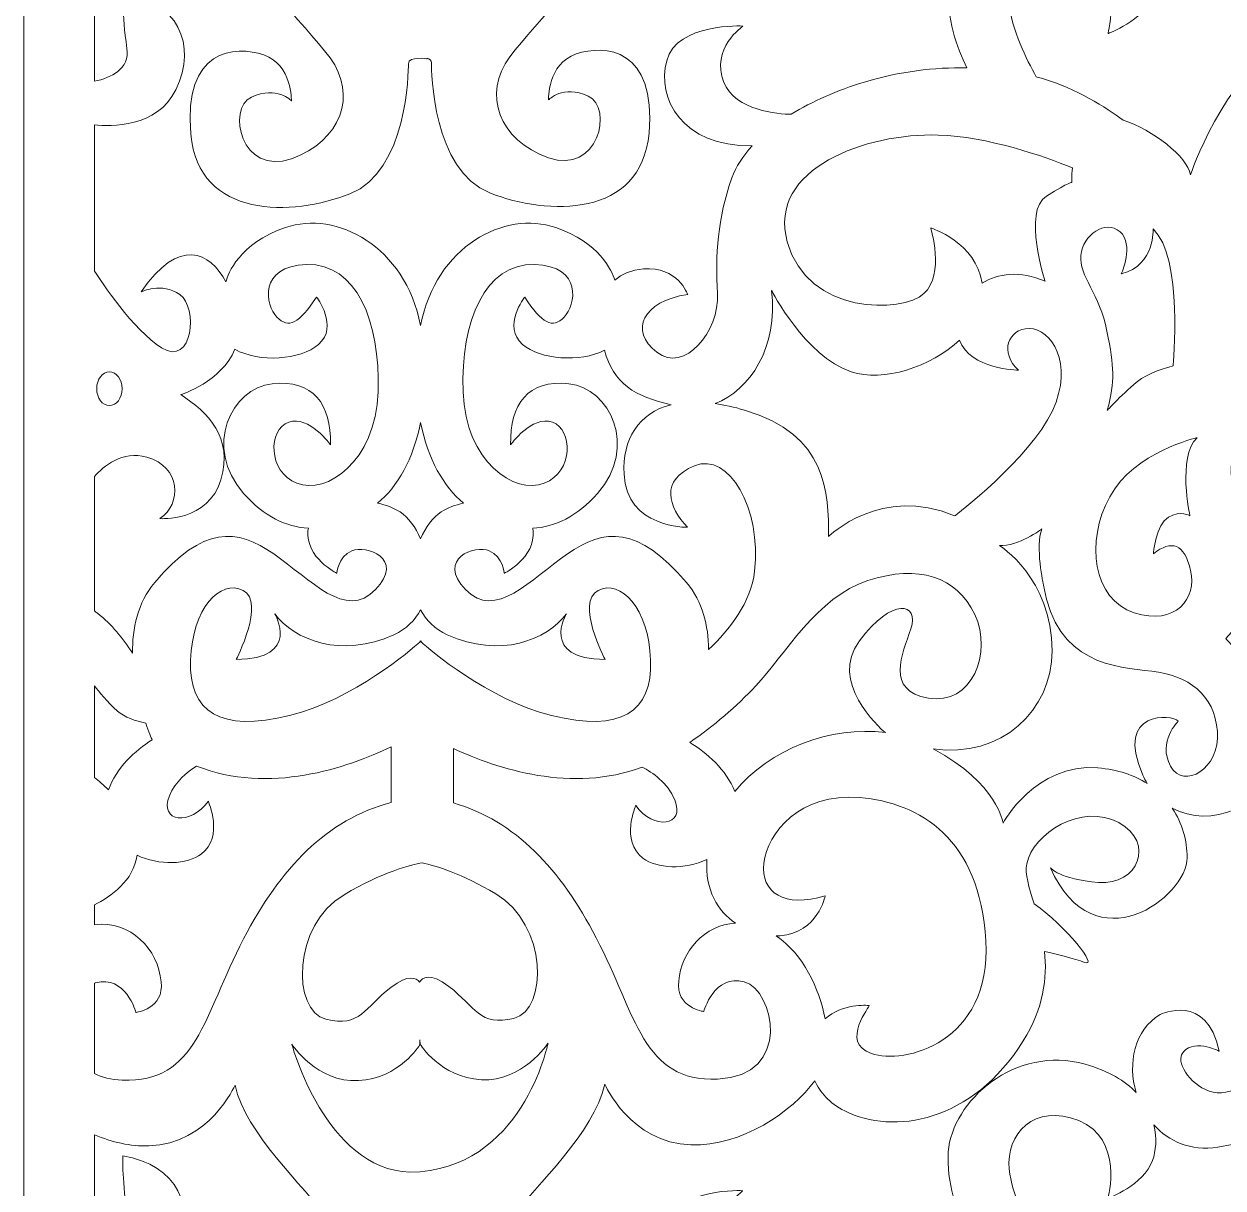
# Model space of a CAD drawing. Header units: centimetres. Extents: x -27.5 to -15.8, y -2.4 to 9.5.
# Drawn here: x -21.401 to -19.172, y 1.443 to 3.607 of the extents above; entities that cross this region are included whole.
import ezdxf

# ---------------------------------------------------------------- set-up
doc = ezdxf.new("R2010")
doc.units = ezdxf.units.CM
doc.header["$MEASUREMENT"] = 0
doc.layers.add('layer 1', color=7, linetype='Continuous')

msp = doc.modelspace()

# ---------------------------------------------------------------- linework, layer by layer
at = {"layer": 'layer 1', "color": 7, "lineweight": 9}
for points, knots in [([(-15.79741, -2.43716), (-15.79741, -2.43716), (-21.40076, -2.43716), (-21.40076, -2.43716), (-21.40076, -2.43716), (-21.40076, -2.43716), (-21.40076, 9.5), (-21.40076, 9.5), (-21.40076, 9.5), (-21.40076, 9.5), (-15.79741, 9.5), (-15.79741, 9.5), (-15.79741, 9.5), (-15.79741, 9.5), (-15.79741, -2.43716), (-15.79741, -2.43716)], [0, 0, 0, 0, 0.2, 0.2, 0.2, 0.2, 0.4, 0.4, 0.4, 0.4, 0.6, 0.6, 0.6, 0.6, 1, 1, 1, 1]), ([(-18.66862, 3.69843), (-18.6536, 3.68056), (-18.61714, 3.63131), (-18.62509, 3.58203), (-18.62509, 3.58203), (-18.63504, 3.52032), (-18.7669, 3.48506), (-18.82413, 3.5115), (-18.82413, 3.5115), (-18.88137, 3.53796), (-18.8515, 3.60408), (-18.8515, 3.60408), (-18.8515, 3.60408), (-18.87737, 3.5873), (-18.88739, 3.56771), (-18.88796, 3.54778), (-18.88796, 3.54778), (-18.94348, 3.58119), (-19.00474, 3.59284), (-19.0588, 3.56609), (-19.0588, 3.56609), (-19.17182, 3.51023), (-19.23227, 3.32628), (-19.23227, 3.32628), (-19.23227, 3.32628), (-19.2385, 3.36134), (-19.30256, 3.40957), (-19.35765, 3.42805), (-19.35765, 3.42805), (-19.38905, 3.451), (-19.44534, 3.48749), (-19.50589, 3.50489), (-19.50589, 3.50489), (-19.51028, 3.50614), (-19.51467, 3.50734), (-19.51916, 3.50848), (-19.51916, 3.50848), (-19.53703, 3.54183), (-19.56453, 3.59439), (-19.56934, 3.64317), (-19.56934, 3.64317), (-19.57573, 3.70759), (-19.52384, 3.76678), (-19.43997, 3.7333), (-19.43997, 3.7333), (-19.3561, 3.69983), (-19.38564, 3.58895), (-19.38564, 3.58895), (-19.38564, 3.58895), (-19.38564, 3.58895), (-19.31954, 3.61249), (-19.30286, 3.65933), (-19.30286, 3.65933), (-19.29699, 3.67581), (-19.29456, 3.69822), (-19.29957, 3.72197), (-19.29957, 3.72197), (-19.27239, 3.69221), (-19.2323, 3.67403), (-19.18166, 3.68138), (-19.18166, 3.68138), (-19.02989, 3.70343), (-19.01269, 3.83472), (-19.01269, 3.83472), (-19.01269, 3.83472), (-18.95683, 3.74905), (-18.79785, 3.66153), (-18.67111, 3.69767), (-18.67111, 3.69767), (-18.67026, 3.69792), (-18.66945, 3.69817), (-18.66862, 3.69843)], [0, 0, 0, 0, 0.0526316, 0.0526316, 0.0526316, 0.0526316, 0.1052632, 0.1052632, 0.1052632, 0.1052632, 0.1578947, 0.1578947, 0.1578947, 0.1578947, 0.2105263, 0.2105263, 0.2105263, 0.2105263, 0.2631579, 0.2631579, 0.2631579, 0.2631579, 0.3157895, 0.3157895, 0.3157895, 0.3157895, 0.3684211, 0.3684211, 0.3684211, 0.3684211, 0.4210526, 0.4210526, 0.4210526, 0.4210526, 0.4736842, 0.4736842, 0.4736842, 0.4736842, 0.5263158, 0.5263158, 0.5263158, 0.5263158, 0.5789474, 0.5789474, 0.5789474, 0.5789474, 0.6315789, 0.6315789, 0.6315789, 0.6315789, 0.6842105, 0.6842105, 0.6842105, 0.6842105, 0.7368421, 0.7368421, 0.7368421, 0.7368421, 0.7894737, 0.7894737, 0.7894737, 0.7894737, 0.8421053, 0.8421053, 0.8421053, 0.8421053, 0.8947368, 0.8947368, 0.8947368, 0.8947368, 1, 1, 1, 1]), ([(-21.26969, 3.14736), (-21.26969, 3.14736), (-21.26969, 3.41932), (-21.26969, 3.41932), (-21.26969, 3.41932), (-21.24039, 3.41628), (-21.15302, 3.41366), (-21.1186, 3.48432), (-21.1186, 3.48432), (-21.07697, 3.56983), (-21.1167, 3.64861), (-21.21701, 3.66538), (-21.21701, 3.66538), (-21.21701, 3.66538), (-21.2189, 3.62849), (-21.20945, 3.56145), (-21.20945, 3.56145), (-21.20396, 3.52259), (-21.23913, 3.50679), (-21.26969, 3.50039), (-21.26969, 3.50039), (-21.26969, 3.50039), (-21.26969, 3.70445), (-21.26969, 3.70445), (-21.26969, 3.70445), (-21.23754, 3.6909), (-21.20292, 3.6828), (-21.16867, 3.6839), (-21.16867, 3.6839), (-21.05572, 3.68753), (-21.00849, 3.7967), (-21.00849, 3.7967), (-21.00849, 3.7967), (-20.98797, 3.70573), (-20.88323, 3.61297), (-20.83189, 3.54382), (-20.83189, 3.54382), (-20.78055, 3.47469), (-20.81134, 3.38919), (-20.90376, 3.35645), (-20.90376, 3.35645), (-20.99619, 3.3237), (-21.02493, 3.44922), (-20.9777, 3.47105), (-20.9777, 3.47105), (-20.93046, 3.49289), (-20.90376, 3.46379), (-20.90376, 3.46379), (-20.90376, 3.46379), (-20.90376, 3.46379), (-20.90171, 3.53109), (-20.9551, 3.54927), (-20.9551, 3.54927), (-21.00849, 3.56747), (-21.10502, 3.56019), (-21.09065, 3.40192), (-21.09065, 3.40192), (-21.07627, 3.24364), (-20.90171, 3.24911), (-20.79491, 3.29096), (-20.79491, 3.29096), (-20.68812, 3.3328), (-20.68608, 3.51836), (-20.68608, 3.5329), (-20.68608, 3.5329), (-20.68608, 3.54747), (-20.65118, 3.542), (-20.65118, 3.542), (-20.65118, 3.542), (-20.65118, 3.542), (-20.65151, 3.54318), (-20.65151, 3.54318), (-20.65151, 3.54318), (-20.64686, 3.54175), (-20.6435, 3.53915), (-20.6435, 3.53465), (-20.6435, 3.53465), (-20.6435, 3.52011), (-20.64144, 3.33454), (-20.53465, 3.2927), (-20.53465, 3.2927), (-20.42786, 3.25087), (-20.25332, 3.24539), (-20.23894, 3.40366), (-20.23894, 3.40366), (-20.22456, 3.56194), (-20.32107, 3.56922), (-20.37446, 3.55102), (-20.37446, 3.55102), (-20.42786, 3.53284), (-20.42581, 3.46551), (-20.42581, 3.46551), (-20.42581, 3.46551), (-20.42581, 3.46551), (-20.39913, 3.49463), (-20.35189, 3.47281), (-20.35189, 3.47281), (-20.30465, 3.45095), (-20.33341, 3.32543), (-20.42581, 3.35816), (-20.42581, 3.35816), (-20.51823, 3.39093), (-20.54903, 3.47644), (-20.49769, 3.54557), (-20.49769, 3.54557), (-20.44636, 3.6147), (-20.34161, 3.70748), (-20.32107, 3.79843), (-20.32107, 3.79843), (-20.32107, 3.79843), (-20.27383, 3.68928), (-20.1609, 3.68564), (-20.1609, 3.68564), (-20.06786, 3.68264), (-19.97202, 3.74755), (-19.9308, 3.8051), (-19.9308, 3.8051), (-19.92152, 3.78376), (-19.90409, 3.76375), (-19.87506, 3.74905), (-19.87506, 3.74905), (-19.808, 3.71512), (-19.70957, 3.71977), (-19.62463, 3.78666), (-19.62463, 3.78666), (-19.65819, 3.75472), (-19.67981, 3.714), (-19.68267, 3.67534), (-19.68267, 3.67534), (-19.68687, 3.61872), (-19.66565, 3.56162), (-19.6482, 3.52533), (-19.6482, 3.52533), (-19.70845, 3.52637), (-19.7732, 3.51845), (-19.83848, 3.49884), (-19.83848, 3.49884), (-19.88902, 3.48368), (-19.93559, 3.46311), (-19.97471, 3.4389), (-19.97471, 3.4389), (-19.99867, 3.43938), (-20.07811, 3.44507), (-20.09975, 3.49821), (-20.09975, 3.49821), (-20.12537, 3.56101), (-20.06431, 3.60289), (-20.06431, 3.60289), (-20.06431, 3.60289), (-20.06431, 3.60289), (-20.18642, 3.60987), (-20.2061, 3.53835), (-20.2061, 3.53835), (-20.22505, 3.46956), (-20.17843, 3.37821), (-20.04698, 3.3806), (-20.04698, 3.3806), (-20.0645, 3.36148), (-20.0775, 3.34131), (-20.0849, 3.32058), (-20.0849, 3.32058), (-20.11162, 3.24598), (-20.11572, 3.17685), (-20.11162, 3.10591), (-20.11162, 3.10591), (-20.10749, 3.03496), (-20.17322, 2.95674), (-20.22456, 2.99675), (-20.22456, 2.99675), (-20.2759, 3.03677), (-20.25126, 3.09135), (-20.16706, 3.10408), (-20.16706, 3.10408), (-20.16706, 3.10408), (-20.18553, 3.15686), (-20.2492, 3.15138), (-20.2492, 3.15138), (-20.27196, 3.14943), (-20.28969, 3.14237), (-20.30258, 3.13035), (-20.30258, 3.13035), (-20.30795, 3.1479), (-20.33056, 3.20063), (-20.41235, 3.22852), (-20.41235, 3.22852), (-20.50698, 3.26075), (-20.63499, 3.19445), (-20.66356, 3.0461), (-20.66356, 3.0461), (-20.69218, 3.19445), (-20.82014, 3.26075), (-20.91477, 3.22852), (-20.91477, 3.22852), (-21.00126, 3.19903), (-21.02152, 3.14179), (-21.0253, 3.12771), (-21.0253, 3.12771), (-21.05527, 3.18289), (-21.11211, 3.21244), (-21.18293, 3.10893), (-21.18293, 3.10893), (-21.18293, 3.10893), (-21.14511, 3.12735), (-21.11104, 3.10391), (-21.11104, 3.10391), (-21.07697, 3.08041), (-21.08643, 2.96811), (-21.14511, 3.00498), (-21.14511, 3.00498), (-21.19757, 3.03796), (-21.25757, 3.12855), (-21.26969, 3.14736)], [0, 0, 0, 0, 0.0185185, 0.0185185, 0.0185185, 0.0185185, 0.037037, 0.037037, 0.037037, 0.037037, 0.0555556, 0.0555556, 0.0555556, 0.0555556, 0.0740741, 0.0740741, 0.0740741, 0.0740741, 0.0925926, 0.0925926, 0.0925926, 0.0925926, 0.1111111, 0.1111111, 0.1111111, 0.1111111, 0.1296296, 0.1296296, 0.1296296, 0.1296296, 0.1481481, 0.1481481, 0.1481481, 0.1481481, 0.1666667, 0.1666667, 0.1666667, 0.1666667, 0.1851852, 0.1851852, 0.1851852, 0.1851852, 0.2037037, 0.2037037, 0.2037037, 0.2037037, 0.2222222, 0.2222222, 0.2222222, 0.2222222, 0.2407407, 0.2407407, 0.2407407, 0.2407407, 0.2592593, 0.2592593, 0.2592593, 0.2592593, 0.2777778, 0.2777778, 0.2777778, 0.2777778, 0.2962963, 0.2962963, 0.2962963, 0.2962963, 0.3148148, 0.3148148, 0.3148148, 0.3148148, 0.3333333, 0.3333333, 0.3333333, 0.3333333, 0.3518519, 0.3518519, 0.3518519, 0.3518519, 0.3703704, 0.3703704, 0.3703704, 0.3703704, 0.3888889, 0.3888889, 0.3888889, 0.3888889, 0.4074074, 0.4074074, 0.4074074, 0.4074074, 0.4259259, 0.4259259, 0.4259259, 0.4259259, 0.4444444, 0.4444444, 0.4444444, 0.4444444, 0.462963, 0.462963, 0.462963, 0.462963, 0.4814815, 0.4814815, 0.4814815, 0.4814815, 0.5, 0.5, 0.5, 0.5, 0.5185185, 0.5185185, 0.5185185, 0.5185185, 0.537037, 0.537037, 0.537037, 0.537037, 0.5555556, 0.5555556, 0.5555556, 0.5555556, 0.5740741, 0.5740741, 0.5740741, 0.5740741, 0.5925926, 0.5925926, 0.5925926, 0.5925926, 0.6111111, 0.6111111, 0.6111111, 0.6111111, 0.6296296, 0.6296296, 0.6296296, 0.6296296, 0.6481481, 0.6481481, 0.6481481, 0.6481481, 0.6666667, 0.6666667, 0.6666667, 0.6666667, 0.6851852, 0.6851852, 0.6851852, 0.6851852, 0.7037037, 0.7037037, 0.7037037, 0.7037037, 0.7222222, 0.7222222, 0.7222222, 0.7222222, 0.7407407, 0.7407407, 0.7407407, 0.7407407, 0.7592593, 0.7592593, 0.7592593, 0.7592593, 0.7777778, 0.7777778, 0.7777778, 0.7777778, 0.7962963, 0.7962963, 0.7962963, 0.7962963, 0.8148148, 0.8148148, 0.8148148, 0.8148148, 0.8333333, 0.8333333, 0.8333333, 0.8333333, 0.8518519, 0.8518519, 0.8518519, 0.8518519, 0.8703704, 0.8703704, 0.8703704, 0.8703704, 0.8888889, 0.8888889, 0.8888889, 0.8888889, 0.9074074, 0.9074074, 0.9074074, 0.9074074, 0.9259259, 0.9259259, 0.9259259, 0.9259259, 0.9444444, 0.9444444, 0.9444444, 0.9444444, 0.962963, 0.962963, 0.962963, 0.962963, 1, 1, 1, 1]), ([(-19.61959, 3.12475), (-19.59073, 3.1434), (-19.55, 3.14913), (-19.50256, 3.1286), (-19.50256, 3.1286), (-19.50256, 3.1286), (-19.54504, 3.25878), (-19.50036, 3.28671), (-19.50036, 3.28671), (-19.45569, 3.31463), (-19.45307, 3.31232), (-19.45307, 3.31232), (-19.45307, 3.31232), (-19.45307, 3.31232), (-19.45329, 3.32374), (-19.45199, 3.33966), (-19.45199, 3.33966), (-19.50601, 3.36131), (-19.60893, 3.39742), (-19.70119, 3.40033), (-19.70119, 3.40033), (-19.83364, 3.40452), (-20.01975, 3.33886), (-19.98189, 3.20196), (-19.98189, 3.20196), (-19.94405, 3.06504), (-19.76741, 3.06925), (-19.728, 3.10557), (-19.728, 3.10557), (-19.68856, 3.14188), (-19.71526, 3.22778), (-19.71526, 3.22778), (-19.71526, 3.22778), (-19.71526, 3.22778), (-19.63043, 3.20073), (-19.61959, 3.12475)], [0, 0, 0, 0, 0.1, 0.1, 0.1, 0.1, 0.2, 0.2, 0.2, 0.2, 0.3, 0.3, 0.3, 0.3, 0.4, 0.4, 0.4, 0.4, 0.5, 0.5, 0.5, 0.5, 0.6, 0.6, 0.6, 0.6, 0.7, 0.7, 0.7, 0.7, 0.8, 0.8, 0.8, 0.8, 1, 1, 1, 1]), ([(-19.26468, 2.97131), (-19.26468, 2.97131), (-19.24499, 3.17369), (-19.3021, 3.22604), (-19.3021, 3.22604), (-19.3021, 3.22604), (-19.29675, 3.1594), (-19.361, 3.1422), (-19.361, 3.1422), (-19.361, 3.1422), (-19.33675, 3.197), (-19.36342, 3.22063), (-19.36342, 3.22063), (-19.39009, 3.24425), (-19.43253, 3.21527), (-19.43619, 3.17659), (-19.43619, 3.17659), (-19.43982, 3.13793), (-19.40102, 3.10462), (-19.38767, 3.03587), (-19.38767, 3.03587), (-19.37434, 2.96712), (-19.37228, 2.94496), (-19.38705, 2.88874), (-19.38705, 2.88874), (-19.38705, 2.88874), (-19.34719, 2.93188), (-19.32361, 2.94756), (-19.32361, 2.94756), (-19.29999, 2.96325), (-19.26468, 2.97131), (-19.26468, 2.97131)], [0, 0, 0, 0, 0.1111111, 0.1111111, 0.1111111, 0.1111111, 0.2222222, 0.2222222, 0.2222222, 0.2222222, 0.3333333, 0.3333333, 0.3333333, 0.3333333, 0.4444444, 0.4444444, 0.4444444, 0.4444444, 0.5555556, 0.5555556, 0.5555556, 0.5555556, 0.6666667, 0.6666667, 0.6666667, 0.6666667, 0.7777778, 0.7777778, 0.7777778, 0.7777778, 1, 1, 1, 1]), ([(-21.26969, 2.51618), (-21.26969, 2.51618), (-21.26969, 2.76595), (-21.26969, 2.76595), (-21.26969, 2.76595), (-21.2532, 2.78412), (-21.21766, 2.81444), (-21.17243, 2.80171), (-21.17243, 2.80171), (-21.10936, 2.78394), (-21.10651, 2.71536), (-21.14804, 2.68742), (-21.14804, 2.68742), (-21.14804, 2.68742), (-21.05776, 2.68109), (-21.03482, 2.7598), (-21.03482, 2.7598), (-21.01189, 2.83853), (-21.05804, 2.88428), (-21.10914, 2.91783), (-21.10914, 2.91783), (-21.10914, 2.91783), (-21.03257, 2.94222), (-21.00893, 3.00208), (-21.00893, 3.00208), (-20.96307, 2.9769), (-20.88715, 2.98217), (-20.85331, 3.01115), (-20.85331, 3.01115), (-20.81474, 3.04424), (-20.85703, 3.09932), (-20.85703, 3.09932), (-20.85703, 3.09932), (-20.8894, 3.04974), (-20.90931, 3.03983), (-20.93046, 3.06184), (-20.93046, 3.06184), (-20.95161, 3.08388), (-20.96661, 3.15693), (-20.87514, 3.15962), (-20.87514, 3.15962), (-20.78365, 3.16234), (-20.73792, 3.05429), (-20.7425, 2.92332), (-20.7425, 2.92332), (-20.74708, 2.7923), (-20.83854, 2.73153), (-20.89342, 2.75315), (-20.89342, 2.75315), (-20.9483, 2.77476), (-20.94678, 2.85308), (-20.90868, 2.8666), (-20.90868, 2.8666), (-20.87056, 2.88009), (-20.83093, 2.82471), (-20.83093, 2.82471), (-20.83093, 2.82471), (-20.82941, 2.90034), (-20.86293, 2.94626), (-20.93916, 2.93814), (-20.93916, 2.93814), (-21.01538, 2.93006), (-21.06874, 2.82066), (-20.99252, 2.73424), (-20.99252, 2.73424), (-20.95459, 2.69124), (-20.91288, 2.67199), (-20.8721, 2.66947), (-20.8721, 2.66947), (-20.87243, 2.66802), (-20.87268, 2.66659), (-20.87282, 2.6651), (-20.87282, 2.6651), (-20.87771, 2.61455), (-20.81906, 2.58572), (-20.81906, 2.58572), (-20.81906, 2.58572), (-20.81906, 2.58572), (-20.81742, 2.61602), (-20.79136, 2.62755), (-20.79136, 2.62755), (-20.76526, 2.63912), (-20.69193, 2.61312), (-20.74735, 2.55537), (-20.74735, 2.55537), (-20.80273, 2.49765), (-20.86773, 2.5743), (-20.93648, 2.62188), (-20.93648, 2.62188), (-21.00521, 2.66944), (-21.06752, 2.67516), (-21.15776, 2.56859), (-21.15776, 2.56859), (-21.18973, 2.53081), (-21.19959, 2.48302), (-21.19903, 2.43707), (-21.19903, 2.43707), (-21.21627, 2.46433), (-21.23775, 2.49087), (-21.264, 2.51138), (-21.264, 2.51138), (-21.26598, 2.51293), (-21.26788, 2.51453), (-21.26969, 2.51618)], [0, 0, 0, 0, 0.037037, 0.037037, 0.037037, 0.037037, 0.0740741, 0.0740741, 0.0740741, 0.0740741, 0.1111111, 0.1111111, 0.1111111, 0.1111111, 0.1481481, 0.1481481, 0.1481481, 0.1481481, 0.1851852, 0.1851852, 0.1851852, 0.1851852, 0.2222222, 0.2222222, 0.2222222, 0.2222222, 0.2592593, 0.2592593, 0.2592593, 0.2592593, 0.2962963, 0.2962963, 0.2962963, 0.2962963, 0.3333333, 0.3333333, 0.3333333, 0.3333333, 0.3703704, 0.3703704, 0.3703704, 0.3703704, 0.4074074, 0.4074074, 0.4074074, 0.4074074, 0.4444444, 0.4444444, 0.4444444, 0.4444444, 0.4814815, 0.4814815, 0.4814815, 0.4814815, 0.5185185, 0.5185185, 0.5185185, 0.5185185, 0.5555556, 0.5555556, 0.5555556, 0.5555556, 0.5925926, 0.5925926, 0.5925926, 0.5925926, 0.6296296, 0.6296296, 0.6296296, 0.6296296, 0.6666667, 0.6666667, 0.6666667, 0.6666667, 0.7037037, 0.7037037, 0.7037037, 0.7037037, 0.7407407, 0.7407407, 0.7407407, 0.7407407, 0.7777778, 0.7777778, 0.7777778, 0.7777778, 0.8148148, 0.8148148, 0.8148148, 0.8148148, 0.8518519, 0.8518519, 0.8518519, 0.8518519, 0.8888889, 0.8888889, 0.8888889, 0.8888889, 0.9259259, 0.9259259, 0.9259259, 0.9259259, 1, 1, 1, 1]), ([(-20.1281, 2.44418), (-20.08917, 2.48099), (-20.04902, 2.53198), (-20.04264, 2.58952), (-20.04264, 2.58952), (-20.02976, 2.70559), (-20.08991, 2.81216), (-20.15434, 2.78553), (-20.15434, 2.78553), (-20.2188, 2.75889), (-20.20376, 2.7094), (-20.16723, 2.67133), (-20.16723, 2.67133), (-20.16723, 2.67133), (-20.2811, 2.66944), (-20.28539, 2.77029), (-20.28539, 2.77029), (-20.28814, 2.83468), (-20.25913, 2.88384), (-20.19758, 2.89913), (-20.19758, 2.89913), (-20.26413, 2.91342), (-20.30622, 2.93911), (-20.32154, 3.0003), (-20.32154, 3.0003), (-20.36768, 2.97716), (-20.4408, 2.98286), (-20.4738, 3.01115), (-20.4738, 3.01115), (-20.51238, 3.04424), (-20.47007, 3.09932), (-20.47007, 3.09932), (-20.47007, 3.09932), (-20.43773, 3.04974), (-20.41783, 3.03983), (-20.39666, 3.06184), (-20.39666, 3.06184), (-20.37554, 3.08388), (-20.36053, 3.15693), (-20.45201, 3.15962), (-20.45201, 3.15962), (-20.54346, 3.16234), (-20.58921, 3.05429), (-20.58463, 2.92332), (-20.58463, 2.92332), (-20.58004, 2.7923), (-20.48859, 2.73153), (-20.43369, 2.75315), (-20.43369, 2.75315), (-20.37882, 2.77476), (-20.38034, 2.85308), (-20.41844, 2.8666), (-20.41844, 2.8666), (-20.45658, 2.88009), (-20.49622, 2.82471), (-20.49622, 2.82471), (-20.49622, 2.82471), (-20.49772, 2.90034), (-20.46419, 2.94626), (-20.38796, 2.93814), (-20.38796, 2.93814), (-20.31175, 2.93006), (-20.25838, 2.82066), (-20.33461, 2.73424), (-20.33461, 2.73424), (-20.37255, 2.69124), (-20.41424, 2.67199), (-20.45501, 2.66947), (-20.45501, 2.66947), (-20.45471, 2.66802), (-20.45445, 2.66659), (-20.45431, 2.6651), (-20.45431, 2.6651), (-20.44945, 2.61455), (-20.50809, 2.58572), (-20.50809, 2.58572), (-20.50809, 2.58572), (-20.50809, 2.58572), (-20.50969, 2.61602), (-20.53579, 2.62755), (-20.53579, 2.62755), (-20.56185, 2.63912), (-20.63518, 2.61312), (-20.57979, 2.55537), (-20.57979, 2.55537), (-20.52439, 2.49765), (-20.4594, 2.5743), (-20.39066, 2.62188), (-20.39066, 2.62188), (-20.32192, 2.66944), (-20.25961, 2.67516), (-20.1694, 2.56859), (-20.1694, 2.56859), (-20.13904, 2.53275), (-20.1286, 2.48792), (-20.1281, 2.44418)], [0, 0, 0, 0, 0.04, 0.04, 0.04, 0.04, 0.08, 0.08, 0.08, 0.08, 0.12, 0.12, 0.12, 0.12, 0.16, 0.16, 0.16, 0.16, 0.2, 0.2, 0.2, 0.2, 0.24, 0.24, 0.24, 0.24, 0.28, 0.28, 0.28, 0.28, 0.32, 0.32, 0.32, 0.32, 0.36, 0.36, 0.36, 0.36, 0.4, 0.4, 0.4, 0.4, 0.44, 0.44, 0.44, 0.44, 0.48, 0.48, 0.48, 0.48, 0.52, 0.52, 0.52, 0.52, 0.56, 0.56, 0.56, 0.56, 0.6, 0.6, 0.6, 0.6, 0.64, 0.64, 0.64, 0.64, 0.68, 0.68, 0.68, 0.68, 0.72, 0.72, 0.72, 0.72, 0.76, 0.76, 0.76, 0.76, 0.8, 0.8, 0.8, 0.8, 0.84, 0.84, 0.84, 0.84, 0.88, 0.88, 0.88, 0.88, 0.92, 0.92, 0.92, 0.92, 1, 1, 1, 1]), ([(-20.1161, 2.90126), (-20.09915, 2.89884), (-20.08092, 2.89484), (-20.06139, 2.88906), (-20.06139, 2.88906), (-19.90673, 2.84339), (-19.90515, 2.73412), (-19.90515, 2.65421), (-19.90515, 2.65421), (-19.90515, 2.65421), (-19.80633, 2.75128), (-19.67099, 2.69229), (-19.67099, 2.69229), (-19.67099, 2.69229), (-19.53086, 2.7988), (-19.48922, 2.88765), (-19.48922, 2.88765), (-19.44759, 2.97649), (-19.49193, 3.04073), (-19.5321, 3.04073), (-19.5321, 3.04073), (-19.57223, 3.04073), (-19.58758, 2.99573), (-19.55217, 2.96333), (-19.55217, 2.96333), (-19.55217, 2.96333), (-19.64222, 2.96424), (-19.66159, 3.01939), (-19.66159, 3.01939), (-19.71439, 2.96906), (-19.80411, 2.94045), (-19.8631, 2.96036), (-19.8631, 2.96036), (-19.94936, 2.98949), (-20.01098, 3.11135), (-20.01098, 3.11135), (-20.01098, 3.11135), (-19.99832, 3.0062), (-20.05154, 2.9259), (-20.1161, 2.90126)], [0, 0, 0, 0, 0.0909091, 0.0909091, 0.0909091, 0.0909091, 0.1818182, 0.1818182, 0.1818182, 0.1818182, 0.2727273, 0.2727273, 0.2727273, 0.2727273, 0.3636364, 0.3636364, 0.3636364, 0.3636364, 0.4545455, 0.4545455, 0.4545455, 0.4545455, 0.5454545, 0.5454545, 0.5454545, 0.5454545, 0.6363636, 0.6363636, 0.6363636, 0.6363636, 0.7272727, 0.7272727, 0.7272727, 0.7272727, 0.8181818, 0.8181818, 0.8181818, 0.8181818, 1, 1, 1, 1]), ([(-21.24191, 2.8974), (-21.25494, 2.8974), (-21.26558, 2.91153), (-21.26558, 2.92884), (-21.26558, 2.92884), (-21.26558, 2.94617), (-21.25494, 2.96026), (-21.24191, 2.96026), (-21.24191, 2.96026), (-21.2289, 2.96026), (-21.21827, 2.94617), (-21.21827, 2.92884), (-21.21827, 2.92884), (-21.21827, 2.91153), (-21.2289, 2.8974), (-21.24191, 2.8974)], [0, 0, 0, 0, 0.2, 0.2, 0.2, 0.2, 0.4, 0.4, 0.4, 0.4, 0.6, 0.6, 0.6, 0.6, 1, 1, 1, 1]), ([(-21.26969, 0.98261), (-21.26969, 0.98261), (-21.26969, 1.25689), (-21.26969, 1.25689), (-21.26969, 1.25689), (-21.24039, 1.25386), (-21.15302, 1.25123), (-21.1186, 1.32188), (-21.1186, 1.32188), (-21.07697, 1.40739), (-21.1167, 1.48618), (-21.21701, 1.50294), (-21.21701, 1.50294), (-21.21701, 1.50294), (-21.2189, 1.46606), (-21.20945, 1.39901), (-21.20945, 1.39901), (-21.20396, 1.36015), (-21.23913, 1.34438), (-21.26969, 1.33799), (-21.26969, 1.33799), (-21.26969, 1.33799), (-21.26969, 1.54203), (-21.26969, 1.54203), (-21.26969, 1.54203), (-21.23754, 1.52848), (-21.20292, 1.52037), (-21.16867, 1.52147), (-21.16867, 1.52147), (-21.05572, 1.52509), (-21.00849, 1.63426), (-21.00849, 1.63426), (-21.00849, 1.63426), (-20.98797, 1.54329), (-20.88323, 1.45053), (-20.83189, 1.38138), (-20.83189, 1.38138), (-20.78055, 1.31225), (-20.81134, 1.22675), (-20.90376, 1.19401), (-20.90376, 1.19401), (-20.99619, 1.16126), (-21.02493, 1.28679), (-20.9777, 1.30861), (-20.9777, 1.30861), (-20.93046, 1.33045), (-20.90376, 1.30135), (-20.90376, 1.30135), (-20.90376, 1.30135), (-20.90376, 1.30135), (-20.90171, 1.36865), (-20.9551, 1.38683), (-20.9551, 1.38683), (-21.00849, 1.40503), (-21.10502, 1.39775), (-21.09065, 1.23948), (-21.09065, 1.23948), (-21.07627, 1.0812), (-20.90171, 1.08667), (-20.79491, 1.12852), (-20.79491, 1.12852), (-20.68812, 1.17036), (-20.68608, 1.35593), (-20.68608, 1.37046), (-20.68608, 1.37046), (-20.68608, 1.38503), (-20.65118, 1.37956), (-20.65118, 1.37956), (-20.65118, 1.37956), (-20.65118, 1.37956), (-20.65151, 1.38075), (-20.65151, 1.38075), (-20.65151, 1.38075), (-20.64686, 1.37931), (-20.6435, 1.37671), (-20.6435, 1.37221), (-20.6435, 1.37221), (-20.6435, 1.35768), (-20.64144, 1.1721), (-20.53465, 1.13027), (-20.53465, 1.13027), (-20.42786, 1.08843), (-20.25332, 1.08295), (-20.23894, 1.24123), (-20.23894, 1.24123), (-20.22456, 1.3995), (-20.32107, 1.40678), (-20.37446, 1.38858), (-20.37446, 1.38858), (-20.42786, 1.3704), (-20.42581, 1.30308), (-20.42581, 1.30308), (-20.42581, 1.30308), (-20.42581, 1.30308), (-20.39913, 1.3322), (-20.35189, 1.31037), (-20.35189, 1.31037), (-20.30465, 1.28852), (-20.33341, 1.16299), (-20.42581, 1.19573), (-20.42581, 1.19573), (-20.51823, 1.2285), (-20.54903, 1.31401), (-20.49769, 1.38313), (-20.49769, 1.38313), (-20.44636, 1.45226), (-20.34161, 1.54504), (-20.32107, 1.63599), (-20.32107, 1.63599), (-20.32107, 1.63599), (-20.27383, 1.52685), (-20.1609, 1.5232), (-20.1609, 1.5232), (-20.06786, 1.5202), (-19.97202, 1.58511), (-19.9308, 1.64266), (-19.9308, 1.64266), (-19.92152, 1.62132), (-19.90409, 1.60131), (-19.87506, 1.58662), (-19.87506, 1.58662), (-19.78485, 1.54097), (-19.63789, 1.5651), (-19.54336, 1.7167), (-19.54336, 1.7167), (-19.50525, 1.7778), (-19.49869, 1.83399), (-19.50366, 1.88297), (-19.50366, 1.88297), (-19.4806, 1.87772), (-19.44727, 1.86955), (-19.42929, 1.86248), (-19.42929, 1.86248), (-19.40229, 1.85182), (-19.46374, 1.93058), (-19.52326, 1.97127), (-19.52326, 1.97127), (-19.53254, 2.0022), (-19.54057, 2.02746), (-19.53687, 2.04581), (-19.53687, 2.04581), (-19.52544, 2.10211), (-19.43419, 2.15985), (-19.36573, 2.12231), (-19.36573, 2.12231), (-19.29731, 2.08477), (-19.32989, 2.00539), (-19.40322, 2.01116), (-19.40322, 2.01116), (-19.47655, 2.01695), (-19.49283, 2.03859), (-19.49283, 2.03859), (-19.49283, 2.03859), (-19.41137, 1.85526), (-19.23863, 1.98373), (-19.23863, 2.05736), (-19.23863, 2.05736), (-19.23863, 2.08826), (-19.24744, 2.12097), (-19.26625, 2.14915), (-19.26625, 2.14915), (-19.19553, 2.11073), (-19.09481, 2.15163), (-19.07451, 2.23451), (-19.07451, 2.23451), (-19.04782, 2.34366), (-19.16656, 2.46434), (-19.16656, 2.46434), (-19.16656, 2.46434), (-19.10506, 2.52582), (-19.13503, 2.62921), (-19.13503, 2.62921), (-19.13503, 2.62921), (-19.09245, 2.60127), (-19.03884, 2.59428), (-19.01518, 2.66272), (-19.01518, 2.66272), (-18.99152, 2.73118), (-19.04987, 2.75912), (-19.04987, 2.75912), (-19.04987, 2.75912), (-19.03884, 2.72419), (-19.06405, 2.68507), (-19.10191, 2.69065), (-19.10191, 2.69065), (-19.13977, 2.69624), (-19.17287, 2.76051), (-19.14921, 2.81362), (-19.14921, 2.81362), (-19.12556, 2.86667), (-19.03566, 2.86249), (-18.93158, 2.78147), (-18.93158, 2.78147), (-18.8275, 2.70045), (-18.79235, 2.54574), (-18.80525, 2.4468), (-18.80525, 2.4468), (-18.81052, 2.40619), (-18.82304, 2.37039), (-18.83598, 2.34228), (-18.83598, 2.34228), (-18.86522, 2.37153), (-18.90198, 2.38567), (-18.94276, 2.38567), (-18.94276, 2.38567), (-19.02159, 2.38567), (-19.06969, 2.30583), (-19.06969, 2.30583), (-19.06969, 2.30583), (-18.98758, 2.32128), (-18.93534, 2.2926), (-18.9005, 2.22649), (-18.9005, 2.22649), (-18.86566, 2.16037), (-18.90299, 2.09644), (-18.96518, 2.03692), (-18.96518, 2.03692), (-19.02739, 1.97741), (-19.05724, 1.77023), (-19.05724, 1.77023), (-19.05724, 1.77023), (-19.13936, 1.51236), (-19.26625, 1.65784), (-19.24883, 1.69089), (-19.24883, 1.69089), (-19.23141, 1.72394), (-19.17918, 1.69751), (-19.17918, 1.69751), (-19.17918, 1.69751), (-19.20156, 1.80769), (-19.28866, 1.76584), (-19.28866, 1.76584), (-19.28866, 1.76584), (-19.33682, 1.73668), (-19.34946, 1.67512), (-19.33343, 1.62058), (-19.33343, 1.62058), (-19.35384, 1.64199), (-19.38423, 1.66088), (-19.42807, 1.67327), (-19.42807, 1.67327), (-19.55884, 1.71023), (-19.67572, 1.60426), (-19.68267, 1.51059), (-19.68267, 1.51059), (-19.68687, 1.45397), (-19.66565, 1.39686), (-19.6482, 1.36058), (-19.6482, 1.36058), (-19.70845, 1.36161), (-19.7732, 1.3537), (-19.83848, 1.33408), (-19.83848, 1.33408), (-19.88902, 1.31892), (-19.93559, 1.29835), (-19.97471, 1.27414), (-19.97471, 1.27414), (-19.99867, 1.27462), (-20.07811, 1.28031), (-20.09975, 1.33346), (-20.09975, 1.33346), (-20.12537, 1.39625), (-20.06431, 1.43814), (-20.06431, 1.43814), (-20.06431, 1.43814), (-20.06431, 1.43814), (-20.18642, 1.44511), (-20.2061, 1.37359), (-20.2061, 1.37359), (-20.22505, 1.3048), (-20.17843, 1.21345), (-20.04698, 1.21584), (-20.04698, 1.21584), (-20.0645, 1.19673), (-20.0775, 1.17655), (-20.0849, 1.15583), (-20.0849, 1.15583), (-20.11162, 1.08122), (-20.11572, 1.01209), (-20.11162, 0.94116), (-20.11162, 0.94116), (-20.10749, 0.8702), (-20.17322, 0.79199), (-20.22456, 0.83199), (-20.22456, 0.83199), (-20.2759, 0.87202), (-20.25126, 0.92659), (-20.16706, 0.93932), (-20.16706, 0.93932), (-20.16706, 0.93932), (-20.18553, 0.9921), (-20.2492, 0.98662), (-20.2492, 0.98662), (-20.27196, 0.98468), (-20.28969, 0.97761), (-20.30258, 0.9656), (-20.30258, 0.9656), (-20.30795, 0.98314), (-20.33056, 1.03587), (-20.41235, 1.06376), (-20.41235, 1.06376), (-20.50698, 1.09599), (-20.63499, 1.0297), (-20.66356, 0.88135), (-20.66356, 0.88135), (-20.69218, 1.0297), (-20.82014, 1.09599), (-20.91477, 1.06376), (-20.91477, 1.06376), (-21.00126, 1.03428), (-21.02152, 0.97703), (-21.0253, 0.96295), (-21.0253, 0.96295), (-21.05527, 1.01814), (-21.11211, 1.04768), (-21.18293, 0.94417), (-21.18293, 0.94417), (-21.18293, 0.94417), (-21.14511, 0.96259), (-21.11104, 0.93915), (-21.11104, 0.93915), (-21.07697, 0.91565), (-21.08643, 0.80335), (-21.14511, 0.84023), (-21.14511, 0.84023), (-21.19757, 0.8732), (-21.25757, 0.96379), (-21.26969, 0.98261)], [0, 0, 0, 0, 0.0120482, 0.0120482, 0.0120482, 0.0120482, 0.0240964, 0.0240964, 0.0240964, 0.0240964, 0.0361446, 0.0361446, 0.0361446, 0.0361446, 0.0481928, 0.0481928, 0.0481928, 0.0481928, 0.060241, 0.060241, 0.060241, 0.060241, 0.0722892, 0.0722892, 0.0722892, 0.0722892, 0.0843373, 0.0843373, 0.0843373, 0.0843373, 0.0963855, 0.0963855, 0.0963855, 0.0963855, 0.1084337, 0.1084337, 0.1084337, 0.1084337, 0.1204819, 0.1204819, 0.1204819, 0.1204819, 0.1325301, 0.1325301, 0.1325301, 0.1325301, 0.1445783, 0.1445783, 0.1445783, 0.1445783, 0.1566265, 0.1566265, 0.1566265, 0.1566265, 0.1686747, 0.1686747, 0.1686747, 0.1686747, 0.1807229, 0.1807229, 0.1807229, 0.1807229, 0.1927711, 0.1927711, 0.1927711, 0.1927711, 0.2048193, 0.2048193, 0.2048193, 0.2048193, 0.2168675, 0.2168675, 0.2168675, 0.2168675, 0.2289157, 0.2289157, 0.2289157, 0.2289157, 0.2409639, 0.2409639, 0.2409639, 0.2409639, 0.253012, 0.253012, 0.253012, 0.253012, 0.2650602, 0.2650602, 0.2650602, 0.2650602, 0.2771084, 0.2771084, 0.2771084, 0.2771084, 0.2891566, 0.2891566, 0.2891566, 0.2891566, 0.3012048, 0.3012048, 0.3012048, 0.3012048, 0.313253, 0.313253, 0.313253, 0.313253, 0.3253012, 0.3253012, 0.3253012, 0.3253012, 0.3373494, 0.3373494, 0.3373494, 0.3373494, 0.3493976, 0.3493976, 0.3493976, 0.3493976, 0.3614458, 0.3614458, 0.3614458, 0.3614458, 0.373494, 0.373494, 0.373494, 0.373494, 0.3855422, 0.3855422, 0.3855422, 0.3855422, 0.3975904, 0.3975904, 0.3975904, 0.3975904, 0.4096386, 0.4096386, 0.4096386, 0.4096386, 0.4216867, 0.4216867, 0.4216867, 0.4216867, 0.4337349, 0.4337349, 0.4337349, 0.4337349, 0.4457831, 0.4457831, 0.4457831, 0.4457831, 0.4578313, 0.4578313, 0.4578313, 0.4578313, 0.4698795, 0.4698795, 0.4698795, 0.4698795, 0.4819277, 0.4819277, 0.4819277, 0.4819277, 0.4939759, 0.4939759, 0.4939759, 0.4939759, 0.5060241, 0.5060241, 0.5060241, 0.5060241, 0.5180723, 0.5180723, 0.5180723, 0.5180723, 0.5301205, 0.5301205, 0.5301205, 0.5301205, 0.5421687, 0.5421687, 0.5421687, 0.5421687, 0.5542169, 0.5542169, 0.5542169, 0.5542169, 0.5662651, 0.5662651, 0.5662651, 0.5662651, 0.5783133, 0.5783133, 0.5783133, 0.5783133, 0.5903614, 0.5903614, 0.5903614, 0.5903614, 0.6024096, 0.6024096, 0.6024096, 0.6024096, 0.6144578, 0.6144578, 0.6144578, 0.6144578, 0.626506, 0.626506, 0.626506, 0.626506, 0.6385542, 0.6385542, 0.6385542, 0.6385542, 0.6506024, 0.6506024, 0.6506024, 0.6506024, 0.6626506, 0.6626506, 0.6626506, 0.6626506, 0.6746988, 0.6746988, 0.6746988, 0.6746988, 0.686747, 0.686747, 0.686747, 0.686747, 0.6987952, 0.6987952, 0.6987952, 0.6987952, 0.7108434, 0.7108434, 0.7108434, 0.7108434, 0.7228916, 0.7228916, 0.7228916, 0.7228916, 0.7349398, 0.7349398, 0.7349398, 0.7349398, 0.746988, 0.746988, 0.746988, 0.746988, 0.7590361, 0.7590361, 0.7590361, 0.7590361, 0.7710843, 0.7710843, 0.7710843, 0.7710843, 0.7831325, 0.7831325, 0.7831325, 0.7831325, 0.7951807, 0.7951807, 0.7951807, 0.7951807, 0.8072289, 0.8072289, 0.8072289, 0.8072289, 0.8192771, 0.8192771, 0.8192771, 0.8192771, 0.8313253, 0.8313253, 0.8313253, 0.8313253, 0.8433735, 0.8433735, 0.8433735, 0.8433735, 0.8554217, 0.8554217, 0.8554217, 0.8554217, 0.8674699, 0.8674699, 0.8674699, 0.8674699, 0.8795181, 0.8795181, 0.8795181, 0.8795181, 0.8915663, 0.8915663, 0.8915663, 0.8915663, 0.9036145, 0.9036145, 0.9036145, 0.9036145, 0.9156627, 0.9156627, 0.9156627, 0.9156627, 0.9277108, 0.9277108, 0.9277108, 0.9277108, 0.939759, 0.939759, 0.939759, 0.939759, 0.9518072, 0.9518072, 0.9518072, 0.9518072, 0.9638554, 0.9638554, 0.9638554, 0.9638554, 0.9759036, 0.9759036, 0.9759036, 0.9759036, 1, 1, 1, 1]), ([(-20.66356, 2.86587), (-20.65017, 2.79758), (-20.62082, 2.7475), (-20.58373, 2.71589), (-20.58373, 2.71589), (-20.59896, 2.71295), (-20.61334, 2.70768), (-20.62542, 2.69974), (-20.62542, 2.69974), (-20.64081, 2.68961), (-20.65415, 2.6716), (-20.66356, 2.64985), (-20.66356, 2.64985), (-20.67296, 2.6716), (-20.68635, 2.68961), (-20.70171, 2.69974), (-20.70171, 2.69974), (-20.71377, 2.70768), (-20.72814, 2.71295), (-20.7434, 2.71589), (-20.7434, 2.71589), (-20.70631, 2.7475), (-20.67697, 2.79758), (-20.66356, 2.86587)], [0, 0, 0, 0, 0.1428571, 0.1428571, 0.1428571, 0.1428571, 0.2857143, 0.2857143, 0.2857143, 0.2857143, 0.4285714, 0.4285714, 0.4285714, 0.4285714, 0.5714286, 0.5714286, 0.5714286, 0.5714286, 0.7142857, 0.7142857, 0.7142857, 0.7142857, 1, 1, 1, 1]), ([(-19.23361, 2.69271), (-19.23361, 2.69271), (-19.2572, 2.8012), (-19.22032, 2.8378), (-19.22032, 2.8378), (-19.22032, 2.8378), (-19.33688, 2.81165), (-19.3826, 2.728), (-19.3826, 2.728), (-19.42835, 2.64435), (-19.4136, 2.53718), (-19.33688, 2.51233), (-19.33688, 2.51233), (-19.26015, 2.48752), (-19.22032, 2.53979), (-19.23211, 2.59077), (-19.23211, 2.59077), (-19.24393, 2.64176), (-19.26753, 2.64826), (-19.30147, 2.62213), (-19.30147, 2.62213), (-19.30147, 2.62213), (-19.29703, 2.67702), (-19.27344, 2.6901), (-19.27344, 2.6901), (-19.24983, 2.70316), (-19.23361, 2.69271), (-19.23361, 2.69271)], [0, 0, 0, 0, 0.125, 0.125, 0.125, 0.125, 0.25, 0.25, 0.25, 0.25, 0.375, 0.375, 0.375, 0.375, 0.5, 0.5, 0.5, 0.5, 0.625, 0.625, 0.625, 0.625, 0.75, 0.75, 0.75, 0.75, 1, 1, 1, 1]), ([(-19.31277, 2.19482), (-19.31572, 2.19984), (-19.31848, 2.20519), (-19.32096, 2.21087), (-19.32096, 2.21087), (-19.37434, 2.33274), (-19.26553, 2.32364), (-19.25524, 2.31092), (-19.25524, 2.31092), (-19.25524, 2.31092), (-19.29441, 2.27277), (-19.26953, 2.2276), (-19.26953, 2.2276), (-19.24465, 2.18241), (-19.17747, 2.22208), (-19.18244, 2.29151), (-19.18244, 2.29151), (-19.18742, 2.36094), (-19.23717, 2.3962), (-19.30436, 2.40391), (-19.30436, 2.40391), (-19.37152, 2.41163), (-19.48114, 2.41643), (-19.50579, 2.56378), (-19.50579, 2.56378), (-19.50579, 2.56378), (-19.5214, 2.63617), (-19.50878, 2.6683), (-19.50878, 2.6683), (-19.50878, 2.6683), (-19.55292, 2.63478), (-19.58762, 2.63758), (-19.58762, 2.63758), (-19.58762, 2.63758), (-19.48985, 2.57658), (-19.48985, 2.44151), (-19.48985, 2.44151), (-19.48985, 2.3309), (-19.58406, 2.24109), (-19.71047, 2.25946), (-19.71047, 2.25946), (-19.59064, 2.19474), (-19.58077, 2.12139), (-19.58077, 2.12139), (-19.58077, 2.12139), (-19.58077, 2.12139), (-19.52061, 2.23365), (-19.4046, 2.22413), (-19.4046, 2.22413), (-19.36736, 2.22109), (-19.33694, 2.21038), (-19.31277, 2.19482)], [0, 0, 0, 0, 0.0714286, 0.0714286, 0.0714286, 0.0714286, 0.1428571, 0.1428571, 0.1428571, 0.1428571, 0.2142857, 0.2142857, 0.2142857, 0.2142857, 0.2857143, 0.2857143, 0.2857143, 0.2857143, 0.3571429, 0.3571429, 0.3571429, 0.3571429, 0.4285714, 0.4285714, 0.4285714, 0.4285714, 0.5, 0.5, 0.5, 0.5, 0.5714286, 0.5714286, 0.5714286, 0.5714286, 0.6428571, 0.6428571, 0.6428571, 0.6428571, 0.7142857, 0.7142857, 0.7142857, 0.7142857, 0.7857143, 0.7857143, 0.7857143, 0.7857143, 0.8571429, 0.8571429, 0.8571429, 0.8571429, 1, 1, 1, 1]), ([(-20.07964, 2.18024), (-20.01543, 2.25888), (-19.90056, 2.3031), (-19.79964, 2.28957), (-19.79964, 2.28957), (-19.81252, 2.30057), (-19.90441, 2.38328), (-19.84785, 2.46009), (-19.84785, 2.46009), (-19.78714, 2.54255), (-19.73589, 2.5306), (-19.75206, 2.48278), (-19.75206, 2.48278), (-19.76826, 2.43498), (-19.80064, 2.36805), (-19.71967, 2.35372), (-19.71967, 2.35372), (-19.63872, 2.33937), (-19.5996, 2.43856), (-19.63334, 2.50909), (-19.63334, 2.50909), (-19.66706, 2.57961), (-19.73758, 2.60284), (-19.83209, 2.5724), (-19.83209, 2.5724), (-19.92662, 2.54195), (-19.98678, 2.43347), (-20.04049, 2.37639), (-20.04049, 2.37639), (-20.07607, 2.33856), (-20.11918, 2.30158), (-20.16301, 2.27152), (-20.16301, 2.27152), (-20.13225, 2.25218), (-20.09491, 2.22073), (-20.07964, 2.18024)], [0, 0, 0, 0, 0.1, 0.1, 0.1, 0.1, 0.2, 0.2, 0.2, 0.2, 0.3, 0.3, 0.3, 0.3, 0.4, 0.4, 0.4, 0.4, 0.5, 0.5, 0.5, 0.5, 0.6, 0.6, 0.6, 0.6, 0.7, 0.7, 0.7, 0.7, 0.8, 0.8, 0.8, 0.8, 1, 1, 1, 1]), ([(-20.66356, 2.518), (-20.65335, 2.49871), (-20.63729, 2.48231), (-20.614, 2.47166), (-20.614, 2.47166), (-20.51623, 2.4269), (-20.42824, 2.46155), (-20.3924, 2.51064), (-20.3924, 2.51064), (-20.3924, 2.51064), (-20.44291, 2.4269), (-20.32069, 2.42547), (-20.32069, 2.42547), (-20.32069, 2.42547), (-20.37609, 2.53227), (-20.33371, 2.55392), (-20.33371, 2.55392), (-20.29136, 2.57558), (-20.23921, 2.52073), (-20.23593, 2.42403), (-20.23593, 2.42403), (-20.23269, 2.3273), (-20.29136, 2.28978), (-20.42009, 2.32154), (-20.42009, 2.32154), (-20.53889, 2.35085), (-20.64659, 2.44407), (-20.6625, 2.45828), (-20.6625, 2.45828), (-20.6625, 2.45828), (-20.66261, 2.46009), (-20.66261, 2.46009), (-20.66261, 2.46009), (-20.66261, 2.46009), (-20.66296, 2.45979), (-20.66356, 2.45923), (-20.66356, 2.45923), (-20.6642, 2.45979), (-20.66451, 2.46009), (-20.66451, 2.46009), (-20.66451, 2.46009), (-20.66451, 2.46009), (-20.66462, 2.45828), (-20.66462, 2.45828), (-20.66462, 2.45828), (-20.6805, 2.44411), (-20.78819, 2.35086), (-20.90703, 2.32154), (-20.90703, 2.32154), (-21.03579, 2.28978), (-21.09444, 2.3273), (-21.09118, 2.42403), (-21.09118, 2.42403), (-21.08793, 2.52073), (-21.03579, 2.57558), (-20.99341, 2.55392), (-20.99341, 2.55392), (-20.95103, 2.53227), (-21.00645, 2.42547), (-21.00645, 2.42547), (-21.00645, 2.42547), (-20.88422, 2.4269), (-20.93474, 2.51064), (-20.93474, 2.51064), (-20.93474, 2.51064), (-20.89888, 2.46155), (-20.81089, 2.4269), (-20.71313, 2.47166), (-20.71313, 2.47166), (-20.68984, 2.48231), (-20.67378, 2.49871), (-20.66356, 2.518)], [0, 0, 0, 0, 0.0526316, 0.0526316, 0.0526316, 0.0526316, 0.1052632, 0.1052632, 0.1052632, 0.1052632, 0.1578947, 0.1578947, 0.1578947, 0.1578947, 0.2105263, 0.2105263, 0.2105263, 0.2105263, 0.2631579, 0.2631579, 0.2631579, 0.2631579, 0.3157895, 0.3157895, 0.3157895, 0.3157895, 0.3684211, 0.3684211, 0.3684211, 0.3684211, 0.4210526, 0.4210526, 0.4210526, 0.4210526, 0.4736842, 0.4736842, 0.4736842, 0.4736842, 0.5263158, 0.5263158, 0.5263158, 0.5263158, 0.5789474, 0.5789474, 0.5789474, 0.5789474, 0.6315789, 0.6315789, 0.6315789, 0.6315789, 0.6842105, 0.6842105, 0.6842105, 0.6842105, 0.7368421, 0.7368421, 0.7368421, 0.7368421, 0.7894737, 0.7894737, 0.7894737, 0.7894737, 0.8421053, 0.8421053, 0.8421053, 0.8421053, 0.8947368, 0.8947368, 0.8947368, 0.8947368, 1, 1, 1, 1]), ([(-21.26969, 2.20605), (-21.26969, 2.20605), (-21.26969, 2.37672), (-21.26969, 2.37672), (-21.26969, 2.37672), (-21.26202, 2.36654), (-21.24595, 2.34639), (-21.22722, 2.32978), (-21.22722, 2.32978), (-21.21419, 2.31824), (-21.19278, 2.31127), (-21.17449, 2.30719), (-21.17449, 2.30719), (-21.16876, 2.29052), (-21.16394, 2.2794), (-21.16264, 2.27652), (-21.16264, 2.27652), (-21.19378, 2.25622), (-21.23017, 2.22405), (-21.24354, 2.18305), (-21.24354, 2.18305), (-21.25285, 2.1924), (-21.26199, 2.20011), (-21.26969, 2.20605)], [0, 0, 0, 0, 0.1428571, 0.1428571, 0.1428571, 0.1428571, 0.2857143, 0.2857143, 0.2857143, 0.2857143, 0.4285714, 0.4285714, 0.4285714, 0.4285714, 0.5714286, 0.5714286, 0.5714286, 0.5714286, 0.7142857, 0.7142857, 0.7142857, 0.7142857, 1, 1, 1, 1]), ([(-21.26969, 1.65584), (-21.26969, 1.65584), (-21.26969, 1.82401), (-21.26969, 1.82401), (-21.26969, 1.82401), (-21.269, 1.82425), (-21.2683, 1.82447), (-21.2676, 1.82466), (-21.2676, 1.82466), (-21.21176, 1.83988), (-21.1924, 1.76948), (-21.1924, 1.76948), (-21.1924, 1.76948), (-21.1924, 1.76948), (-21.13978, 1.77639), (-21.14588, 1.82636), (-21.14588, 1.82636), (-21.15092, 1.88662), (-21.2028, 1.94132), (-21.26969, 1.9326), (-21.26969, 1.9326), (-21.26969, 1.9326), (-21.26969, 1.96946), (-21.26969, 1.96946), (-21.26969, 1.96946), (-21.23983, 1.9847), (-21.19644, 2.01462), (-21.19066, 2.0617), (-21.19066, 2.0617), (-21.14944, 2.04212), (-21.09708, 2.04428), (-21.07134, 2.06394), (-21.07134, 2.06394), (-21.02856, 2.09659), (-21.05806, 2.16194), (-21.05806, 2.16194), (-21.05806, 2.16194), (-21.09053, 2.11621), (-21.15101, 2.12274), (-21.13034, 2.17239), (-21.13034, 2.17239), (-21.11946, 2.19857), (-21.09791, 2.21644), (-21.07996, 2.22741), (-21.07996, 2.22741), (-20.94546, 2.17394), (-20.79956, 2.22429), (-20.71835, 2.26306), (-20.71835, 2.26306), (-20.71835, 2.26306), (-20.71835, 2.15952), (-20.71835, 2.15952), (-20.71835, 2.15952), (-20.8375, 2.12895), (-20.92471, 2.03714), (-20.99262, 1.90648), (-20.99262, 1.90648), (-21.06782, 1.76187), (-21.07856, 1.63817), (-21.21819, 1.64387), (-21.21819, 1.64387), (-21.2391, 1.64473), (-21.25608, 1.64906), (-21.26969, 1.65584)], [0, 0, 0, 0, 0.0588235, 0.0588235, 0.0588235, 0.0588235, 0.1176471, 0.1176471, 0.1176471, 0.1176471, 0.1764706, 0.1764706, 0.1764706, 0.1764706, 0.2352941, 0.2352941, 0.2352941, 0.2352941, 0.2941176, 0.2941176, 0.2941176, 0.2941176, 0.3529412, 0.3529412, 0.3529412, 0.3529412, 0.4117647, 0.4117647, 0.4117647, 0.4117647, 0.4705882, 0.4705882, 0.4705882, 0.4705882, 0.5294118, 0.5294118, 0.5294118, 0.5294118, 0.5882353, 0.5882353, 0.5882353, 0.5882353, 0.6470588, 0.6470588, 0.6470588, 0.6470588, 0.7058824, 0.7058824, 0.7058824, 0.7058824, 0.7647059, 0.7647059, 0.7647059, 0.7647059, 0.8235294, 0.8235294, 0.8235294, 0.8235294, 0.8823529, 0.8823529, 0.8823529, 0.8823529, 1, 1, 1, 1]), ([(-20.07809, 1.93523), (-20.11094, 1.95791), (-20.13538, 1.99713), (-20.13126, 2.05379), (-20.13126, 2.05379), (-20.17242, 2.03446), (-20.22451, 2.03664), (-20.25014, 2.05621), (-20.25014, 2.05621), (-20.29293, 2.0889), (-20.26343, 2.15424), (-20.26343, 2.15424), (-20.26343, 2.15424), (-20.23096, 2.10851), (-20.17048, 2.11502), (-20.19113, 2.1647), (-20.19113, 2.1647), (-20.20424, 2.19622), (-20.23276, 2.21564), (-20.25189, 2.22562), (-20.25189, 2.22562), (-20.38162, 2.17644), (-20.52114, 2.22225), (-20.60244, 2.26006), (-20.60244, 2.26006), (-20.60244, 2.26006), (-20.60244, 2.15885), (-20.60244, 2.15885), (-20.60244, 2.15885), (-20.48777, 2.12613), (-20.40318, 2.03566), (-20.33695, 1.90826), (-20.33695, 1.90826), (-20.26176, 1.76361), (-20.25102, 1.63991), (-20.11137, 1.64562), (-20.11137, 1.64562), (-19.97175, 1.65134), (-20.00612, 1.81118), (-20.06196, 1.82642), (-20.06196, 1.82642), (-20.11782, 1.84162), (-20.13716, 1.77121), (-20.13716, 1.77121), (-20.13716, 1.77121), (-20.13716, 1.77121), (-20.18979, 1.77815), (-20.18369, 1.82812), (-20.18369, 1.82812), (-20.17912, 1.88276), (-20.13599, 1.93288), (-20.07809, 1.93523)], [0, 0, 0, 0, 0.0714286, 0.0714286, 0.0714286, 0.0714286, 0.1428571, 0.1428571, 0.1428571, 0.1428571, 0.2142857, 0.2142857, 0.2142857, 0.2142857, 0.2857143, 0.2857143, 0.2857143, 0.2857143, 0.3571429, 0.3571429, 0.3571429, 0.3571429, 0.4285714, 0.4285714, 0.4285714, 0.4285714, 0.5, 0.5, 0.5, 0.5, 0.5714286, 0.5714286, 0.5714286, 0.5714286, 0.6428571, 0.6428571, 0.6428571, 0.6428571, 0.7142857, 0.7142857, 0.7142857, 0.7142857, 0.7857143, 0.7857143, 0.7857143, 0.7857143, 0.8571429, 0.8571429, 0.8571429, 0.8571429, 1, 1, 1, 1]), ([(-19.91171, 1.7578), (-19.91168, 1.75782), (-19.91164, 1.75786), (-19.91159, 1.75792), (-19.91159, 1.75792), (-19.87937, 1.78645), (-19.83424, 1.78263), (-19.82995, 1.78263), (-19.82995, 1.78263), (-19.82567, 1.78263), (-19.8858, 1.71412), (-19.82567, 1.69321), (-19.82567, 1.69321), (-19.76552, 1.67228), (-19.60225, 1.71222), (-19.613, 1.90253), (-19.613, 1.90253), (-19.62371, 2.09283), (-19.73544, 2.15944), (-19.84714, 2.16895), (-19.84714, 2.16895), (-19.95886, 2.17849), (-20.019, 2.10234), (-20.02545, 2.04716), (-20.02545, 2.04716), (-20.03188, 1.99199), (-19.98678, 1.96343), (-19.91159, 1.98625), (-19.91159, 1.98625), (-19.91159, 1.98625), (-19.92449, 1.91777), (-19.99535, 1.91205), (-19.99535, 1.91205), (-19.99766, 1.91186), (-19.99999, 1.91176), (-20.00235, 1.91173), (-20.00235, 1.91173), (-19.95253, 1.878), (-19.92215, 1.81436), (-19.91171, 1.7578)], [0, 0, 0, 0, 0.0909091, 0.0909091, 0.0909091, 0.0909091, 0.1818182, 0.1818182, 0.1818182, 0.1818182, 0.2727273, 0.2727273, 0.2727273, 0.2727273, 0.3636364, 0.3636364, 0.3636364, 0.3636364, 0.4545455, 0.4545455, 0.4545455, 0.4545455, 0.5454545, 0.5454545, 0.5454545, 0.5454545, 0.6363636, 0.6363636, 0.6363636, 0.6363636, 0.7272727, 0.7272727, 0.7272727, 0.7272727, 0.8181818, 0.8181818, 0.8181818, 0.8181818, 1, 1, 1, 1]), ([(-20.66041, 2.04762), (-20.68222, 2.04374), (-20.73389, 2.03076), (-20.80573, 1.98833), (-20.80573, 1.98833), (-20.9024, 1.93122), (-20.90298, 1.77268), (-20.8394, 1.75681), (-20.8394, 1.75681), (-20.77586, 1.74093), (-20.7677, 1.77843), (-20.71883, 1.81598), (-20.71883, 1.81598), (-20.68562, 1.84147), (-20.67122, 1.83367), (-20.6654, 1.82604), (-20.6654, 1.82604), (-20.66047, 1.83401), (-20.64652, 1.84518), (-20.61075, 1.81772), (-20.61075, 1.81772), (-20.56185, 1.78019), (-20.55371, 1.74266), (-20.49015, 1.75855), (-20.49015, 1.75855), (-20.4266, 1.77442), (-20.42717, 1.93298), (-20.52385, 1.99007), (-20.52385, 1.99007), (-20.58739, 2.02759), (-20.63516, 2.04207), (-20.66041, 2.04762)], [0, 0, 0, 0, 0.1111111, 0.1111111, 0.1111111, 0.1111111, 0.2222222, 0.2222222, 0.2222222, 0.2222222, 0.3333333, 0.3333333, 0.3333333, 0.3333333, 0.4444444, 0.4444444, 0.4444444, 0.4444444, 0.5555556, 0.5555556, 0.5555556, 0.5555556, 0.6666667, 0.6666667, 0.6666667, 0.6666667, 0.7777778, 0.7777778, 0.7777778, 0.7777778, 1, 1, 1, 1]), ([(-20.66476, 1.71888), (-20.66476, 1.71888), (-20.66505, 1.70917), (-20.66505, 1.70917), (-20.66505, 1.70917), (-20.66505, 1.70917), (-20.70254, 1.64707), (-20.77912, 1.64275), (-20.77912, 1.64275), (-20.85571, 1.63842), (-20.90298, 1.7106), (-20.90298, 1.7106), (-20.90298, 1.7106), (-20.90298, 1.7106), (-20.84066, 1.47833), (-20.68328, 1.47247), (-20.68328, 1.47247), (-20.68328, 1.47247), (-20.68328, 1.47255), (-20.68328, 1.47255), (-20.68328, 1.47255), (-20.47418, 1.47562), (-20.4266, 1.71234), (-20.4266, 1.71234), (-20.4266, 1.71234), (-20.4266, 1.71234), (-20.47387, 1.64018), (-20.55046, 1.6445), (-20.55046, 1.6445), (-20.62706, 1.64884), (-20.66451, 1.71091), (-20.66451, 1.71091), (-20.66451, 1.71091), (-20.66451, 1.71091), (-20.66476, 1.71888), (-20.66476, 1.71888)], [0, 0, 0, 0, 0.1, 0.1, 0.1, 0.1, 0.2, 0.2, 0.2, 0.2, 0.3, 0.3, 0.3, 0.3, 0.4, 0.4, 0.4, 0.4, 0.5, 0.5, 0.5, 0.5, 0.6, 0.6, 0.6, 0.6, 0.7, 0.7, 0.7, 0.7, 0.8, 0.8, 0.8, 0.8, 1, 1, 1, 1]), ([(-19.30026, 1.56034), (-19.27307, 1.53011), (-19.23273, 1.51153), (-19.18166, 1.51894), (-19.18166, 1.51894), (-19.02989, 1.54099), (-19.01269, 1.67228), (-19.01269, 1.67228), (-19.01269, 1.67228), (-18.95683, 1.58662), (-18.79785, 1.49909), (-18.67111, 1.53524), (-18.67111, 1.53524), (-18.67079, 1.53533), (-18.67049, 1.53544), (-18.67017, 1.53553), (-18.67017, 1.53553), (-18.6563, 1.51943), (-18.61685, 1.46835), (-18.62509, 1.41728), (-18.62509, 1.41728), (-18.63504, 1.35557), (-18.7669, 1.3203), (-18.82413, 1.34675), (-18.82413, 1.34675), (-18.88137, 1.3732), (-18.8515, 1.43933), (-18.8515, 1.43933), (-18.8515, 1.43933), (-18.87737, 1.42255), (-18.88739, 1.40295), (-18.88796, 1.38303), (-18.88796, 1.38303), (-18.94348, 1.41644), (-19.00474, 1.42808), (-19.0588, 1.40133), (-19.0588, 1.40133), (-19.17182, 1.34547), (-19.23227, 1.16152), (-19.23227, 1.16152), (-19.23227, 1.16152), (-19.2385, 1.19659), (-19.30256, 1.24481), (-19.35765, 1.26329), (-19.35765, 1.26329), (-19.38905, 1.28625), (-19.44534, 1.32274), (-19.50589, 1.34014), (-19.50589, 1.34014), (-19.51028, 1.34139), (-19.51467, 1.34258), (-19.51916, 1.34373), (-19.51916, 1.34373), (-19.53703, 1.37707), (-19.56453, 1.42964), (-19.56934, 1.47842), (-19.56934, 1.47842), (-19.57573, 1.54283), (-19.52384, 1.60203), (-19.43997, 1.56854), (-19.43997, 1.56854), (-19.3561, 1.53508), (-19.38564, 1.42419), (-19.38564, 1.42419), (-19.38564, 1.42419), (-19.38564, 1.42419), (-19.31954, 1.44773), (-19.30286, 1.49458), (-19.30286, 1.49458), (-19.29673, 1.51177), (-19.29435, 1.53544), (-19.30026, 1.56034)], [0, 0, 0, 0, 0.0526316, 0.0526316, 0.0526316, 0.0526316, 0.1052632, 0.1052632, 0.1052632, 0.1052632, 0.1578947, 0.1578947, 0.1578947, 0.1578947, 0.2105263, 0.2105263, 0.2105263, 0.2105263, 0.2631579, 0.2631579, 0.2631579, 0.2631579, 0.3157895, 0.3157895, 0.3157895, 0.3157895, 0.3684211, 0.3684211, 0.3684211, 0.3684211, 0.4210526, 0.4210526, 0.4210526, 0.4210526, 0.4736842, 0.4736842, 0.4736842, 0.4736842, 0.5263158, 0.5263158, 0.5263158, 0.5263158, 0.5789474, 0.5789474, 0.5789474, 0.5789474, 0.6315789, 0.6315789, 0.6315789, 0.6315789, 0.6842105, 0.6842105, 0.6842105, 0.6842105, 0.7368421, 0.7368421, 0.7368421, 0.7368421, 0.7894737, 0.7894737, 0.7894737, 0.7894737, 0.8421053, 0.8421053, 0.8421053, 0.8421053, 0.8947368, 0.8947368, 0.8947368, 0.8947368, 1, 1, 1, 1])]:
    msp.add_open_spline(points, degree=3, knots=knots, dxfattribs=at)

doc.saveas('drawing.dxf')
